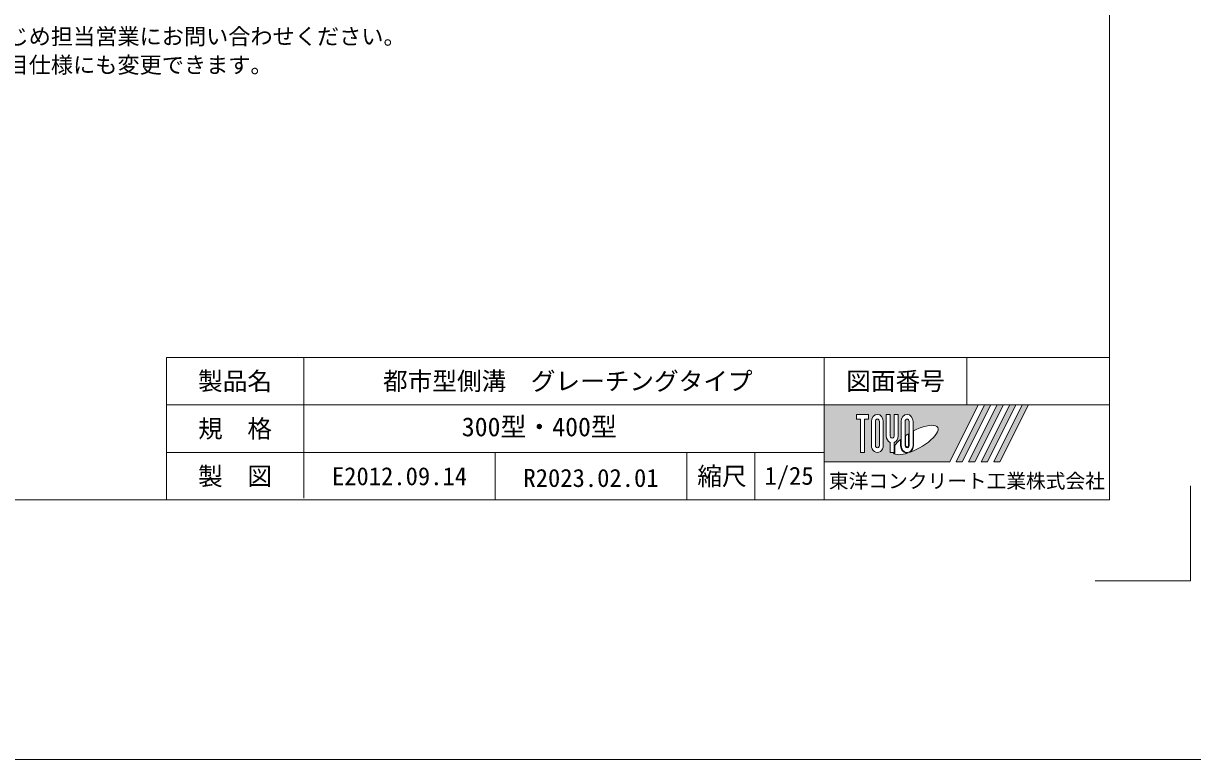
# Model space of a CAD drawing. Units: millimetres, scale not verified. Extents: x 289 to 42849, y -1182 to 27464.
# Drawn here: x 12615 to 15688, y 15911 to 17847 of the extents above; entities that cross this region are included whole.
import ezdxf
from ezdxf.enums import TextEntityAlignment as Align

# ---------------------------------------------------------------- set-up
doc = ezdxf.new("R2010")
doc.units = ezdxf.units.MM
doc.header["$LTSCALE"] = 40
for name, color, linetype, lineweight in [('0_2', 7, 'Continuous', 20), ('Defpoints_3', 8, 'Continuous', 0), ('枠', 5, 'Continuous', 5)]:
    doc.layers.add(name, color=color, linetype=linetype, lineweight=lineweight)
doc.styles.add('ＭＳ ゴシック', font='')
doc.styles.get('ＭＳ ゴシック').set_extended_font_data('MS Gothic')

msp = doc.modelspace()

# ---------------------------------------------------------------- hatches: boundary and pattern name
at = {"layer": '枠'}
h = msp.add_hatch(color=7, dxfattribs=at)
h.paths.add_polyline_path([(14719.85, 16844), (14719.85, 16694), (15049.85, 16694), (15124.85, 16844)])
edge = h.paths.add_edge_path(flags=16)
edge.add_ellipse((14959.45, 16751.66), major_axis=(58.77, 32.9), ratio=0.3471473, start_angle=-144.31122, end_angle=72.1899, ccw=False)
edge.add_ellipse((14937.68, 16737.46), major_axis=(0, 20), ratio=0.8463542, start_angle=-160.70346, end_angle=-90)
edge.add_line((14954.61, 16737.46), (14954.61, 16775.58))
edge = h.paths.add_edge_path(flags=16)
edge.add_ellipse((14937.68, 16800.53), major_axis=(0, 18.46), ratio=0.8463542, start_angle=-90, end_angle=90, ccw=False)
edge.add_line((14953.31, 16800.53), (14953.31, 16737.46))
edge.add_ellipse((14937.68, 16737.46), major_axis=(0, 18.46), ratio=0.8463542, start_angle=90, end_angle=-90, ccw=False)
edge.add_line((14922.06, 16737.46), (14922.06, 16800.53))
edge = h.paths.add_edge_path(flags=16)
edge.add_line((14942.89, 16800.53), (14942.89, 16737.46))
edge.add_ellipse((14937.68, 16737.46), major_axis=(0, 6.15), ratio=0.8463541, start_angle=90, end_angle=-90, ccw=False)
edge.add_line((14932.48, 16737.46), (14932.48, 16800.53))
edge.add_ellipse((14937.68, 16800.53), major_axis=(0, 6.15), ratio=0.8463541, start_angle=-90, end_angle=90, ccw=False)
edge = h.paths.add_edge_path(flags=16)
edge.add_line((14941.59, 16768.29), (14941.59, 16737.46))
edge.add_ellipse((14937.68, 16737.46), major_axis=(0, 4.62), ratio=0.8463541, start_angle=90, end_angle=-90, ccw=False)
edge.add_line((14933.78, 16737.46), (14933.78, 16763.24))
edge.add_ellipse((14959.45, 16751.66), major_axis=(58.77, 32.9), ratio=0.3471473, start_angle=107.79174, end_angle=126.47132, ccw=False)
edge = h.paths.add_edge_path(flags=16)
edge.add_line((14914.25, 16819), (14914.25, 16762.46))
edge.add_ellipse((14898.62, 16762.46), major_axis=(0, 18.46), ratio=0.8463542, start_angle=-163.34117, end_angle=-90, ccw=False)
edge.add_line((14903.83, 16745.05), (14903.83, 16719))
edge.add_line((14903.83, 16719), (14893.41, 16719))
edge.add_line((14893.41, 16719), (14893.41, 16745.05))
edge.add_ellipse((14898.62, 16762.46), major_axis=(0, 18.46), ratio=0.8463542, start_angle=90, end_angle=163.34117, ccw=False)
edge.add_line((14883, 16762.46), (14883, 16819))
edge.add_line((14883, 16819), (14893.41, 16819))
edge.add_line((14893.41, 16819), (14893.41, 16762.46))
edge.add_ellipse((14898.62, 16762.46), major_axis=(0, 6.15), ratio=0.8463541, start_angle=90, end_angle=-90)
edge.add_line((14903.83, 16762.46), (14903.83, 16819))
edge.add_line((14903.83, 16819), (14914.25, 16819))
edge = h.paths.add_edge_path(flags=16)
edge.add_line((14920.76, 16753.38), (14920.76, 16737.46))
edge.add_ellipse((14937.68, 16737.46), major_axis=(0, 20), ratio=0.8463542, start_angle=90, end_angle=-171.54427)
edge.add_ellipse((14959.45, 16751.66), major_axis=(58.77, 32.9), ratio=0.3471473, start_angle=-178.64954, end_angle=-148.29244, ccw=False)
edge.add_line((14901.59, 16717.46), (14905.13, 16717.46))
edge.add_line((14905.13, 16717.46), (14905.13, 16736.96))
edge.add_ellipse((14959.45, 16751.66), major_axis=(58.77, 32.9), ratio=0.3471473, start_angle=148.21912, end_angle=165.90812, ccw=False)
edge = h.paths.add_edge_path(flags=16)
edge.add_ellipse((14859.56, 16800.53), major_axis=(0, 18.46), ratio=0.8463542, start_angle=-90, end_angle=90, ccw=False)
edge.add_line((14875.18, 16800.53), (14875.18, 16737.46))
edge.add_ellipse((14859.56, 16737.46), major_axis=(0, 18.46), ratio=0.8463542, start_angle=90, end_angle=-90, ccw=False)
edge.add_line((14843.93, 16737.46), (14843.93, 16800.53))
edge = h.paths.add_edge_path(flags=16)
edge.add_line((14864.77, 16800.53), (14864.77, 16737.46))
edge.add_ellipse((14859.56, 16737.46), major_axis=(0, 6.15), ratio=0.8463541, start_angle=90, end_angle=-90, ccw=False)
edge.add_line((14854.35, 16737.46), (14854.35, 16800.53))
edge.add_ellipse((14859.56, 16800.53), major_axis=(0, 6.15), ratio=0.8463541, start_angle=-90, end_angle=90, ccw=False)
h.paths.add_polyline_path([(14836.12, 16819), (14836.12, 16806.69), (14825.7, 16806.69), (14825.7, 16719), (14815.29, 16719), (14815.29, 16806.69), (14804.87, 16806.69), (14804.87, 16819)], flags=16)
for points in [[(15066.35, 16694), (15082.85, 16694), (15157.85, 16844), (15141.35, 16844)], [(15190.85, 16844), (15174.35, 16844), (15099.35, 16694), (15115.85, 16694)], [(15223.85, 16844), (15207.35, 16844), (15132.35, 16694), (15148.85, 16694)], [(15256.85, 16844), (15240.35, 16844), (15165.35, 16694), (15181.85, 16694)]]:
    msp.add_hatch(color=7, dxfattribs=at).paths.add_polyline_path(points)

# ---------------------------------------------------------------- linework, layer by layer
at = {"layer": '0_2', "color": 1}
msp.add_line((17313.34, 15911.2), (289.36, 15911.2), dxfattribs=at)
at = {"layer": 'Defpoints_3', "color": 7, "lineweight": 13}
for p in [(15682.35, 16631.5), (15432.35, 16381.5)]:
    msp.add_line(p, (15682.35, 16381.5), dxfattribs=at)
at = {"layer": '枠', "lineweight": 20}
for p, q in [((15469.85, 23594), (15469.85, 16594)), ((15469.85, 16969), (12990.92, 16969)), ((12990.92, 16594), (12990.92, 16969)), ((13351.88, 16598.52), (13351.88, 16969)), ((14719.85, 16594), (14719.85, 16969)), ((15094.85, 16844), (15094.85, 16969)), ((15469.85, 16844), (12990.92, 16844)), ((14719.85, 16719), (12990.92, 16719)), ((13855.27, 16594), (13855.27, 16719)), ((14358.65, 16594), (14358.65, 16719)), ((14537.82, 16594), (14537.82, 16719)), ((10644.85, 16594), (15469.85, 16594))]:
    msp.add_line(p, q, dxfattribs=at)
at = {"layer": '枠'}
for p, q in [((15124.85, 16844), (15049.85, 16694)), ((15141.35, 16844), (15066.35, 16694)), ((15157.85, 16844), (15082.85, 16694)), ((15174.35, 16844), (15099.35, 16694)), ((15190.85, 16844), (15115.85, 16694)), ((15207.35, 16844), (15132.35, 16694)), ((15223.85, 16844), (15148.85, 16694)), ((15240.35, 16844), (15165.35, 16694)), ((15256.85, 16844), (15181.85, 16694)), ((14804.87, 16819), (14804.87, 16806.69)), ((14804.87, 16819), (14836.12, 16819)), ((14836.12, 16819), (14836.12, 16806.69)), ((14883, 16819), (14893.41, 16819)), ((14883, 16762.46), (14883, 16819)), ((14893.41, 16819), (14893.41, 16762.46)), ((14903.83, 16819), (14914.25, 16819)), ((14903.83, 16762.46), (14903.83, 16819)), ((14914.25, 16819), (14914.25, 16762.46)), ((14815.29, 16806.69), (14804.87, 16806.69)), ((14815.29, 16806.69), (14815.29, 16719)), ((14825.7, 16806.69), (14825.7, 16719)), ((14836.12, 16806.69), (14825.7, 16806.69)), ((14843.93, 16800.53), (14843.93, 16737.46)), ((14854.35, 16737.46), (14854.35, 16800.53)), ((14864.77, 16800.53), (14864.77, 16737.46)), ((14875.18, 16737.46), (14875.18, 16800.53)), ((14922.06, 16800.53), (14922.06, 16737.46)), ((14932.48, 16737.46), (14932.48, 16800.53)), ((14942.89, 16800.53), (14942.89, 16737.46)), ((14953.31, 16737.46), (14953.31, 16800.53)), ((14920.76, 16753.38), (14920.76, 16737.46)), ((14933.78, 16737.46), (14933.78, 16763.24)), ((14941.59, 16768.29), (14941.59, 16737.46)), ((14954.61, 16737.46), (14954.61, 16775.58)), ((14825.7, 16719), (14815.29, 16719)), ((14893.41, 16745.05), (14893.41, 16719)), ((14903.83, 16719), (14893.41, 16719)), ((14901.59, 16717.46), (14905.13, 16717.46)), ((14903.83, 16745.05), (14903.83, 16719)), ((14905.13, 16736.96), (14905.13, 16717.46)), ((14719.85, 16694), (15049.85, 16694)), ((15066.35, 16694), (15082.85, 16694)), ((15099.35, 16694), (15115.85, 16694)), ((15132.35, 16694), (15148.85, 16694)), ((15165.35, 16694), (15181.85, 16694))]:
    msp.add_line(p, q, dxfattribs=at)
for centre, major_axis, ratio, start_param, end_param in [((14859.56, 16800.53), (0, 18.46), 0.846354, 4.712389, 7.8539816), ((14937.68, 16800.53), (0, 18.46), 0.846354, 4.712389, 7.8539816), ((14859.56, 16800.53), (0, 6.15), 0.846354, 4.712389, 7.8539816), ((14937.68, 16800.53), (0, 6.15), 0.846354, 4.712389, 7.8539816), ((14959.45, 16751.66), (58.77, 32.9), 0.347147, 4.2621853, 7.7429163), ((14898.62, 16762.46), (0, 18.46), 0.846354, 1.5707963, 2.8017557), ((14898.62, 16762.46), (0, 6.15), 0.846354, 1.5707963, 4.712389), ((14898.62, 16762.46), (0, 18.46), 0.846354, 3.4814296, 4.712389), ((14959.45, 16751.66), (58.77, 32.9), 0.347147, 2.0815197, 2.5155126), ((14959.45, 16751.66), (58.77, 32.9), 0.347147, 1.6817405, 1.8219833), ((14859.56, 16737.46), (0, 18.46), 0.846354, 1.5707963, 4.712389), ((14859.56, 16737.46), (0, 6.15), 0.846354, 1.5707963, 4.712389), ((14959.45, 16751.66), (58.77, 32.9), 0.347147, 3.2093975, 4.2004451), ((14937.68, 16737.46), (0, 20), 0.846354, 1.5707963, 3.3154679), ((14937.68, 16737.46), (0, 18.46), 0.846354, 1.5707963, 4.712389), ((14937.68, 16737.46), (0, 6.15), 0.846354, 1.5707963, 4.712389), ((14937.68, 16737.46), (0, 4.62), 0.846354, 1.5707963, 4.712389), ((14937.68, 16737.46), (0, 20), 0.846354, 3.5338438, 4.712389)]:
    msp.add_ellipse(centre, major_axis=major_axis, ratio=ratio, start_param=start_param, end_param=end_param, dxfattribs=at)

# ---------------------------------------------------------------- texts
at = {"layer": '0_2', "style": 'ＭＳ ゴシック'}
for s, p in [('注(1) ☆印につきましては型枠を整備中ですので、あらかじめ担当営業にお問い合わせください。', (11056.15, 17834.31)), ('\u3000(2) グレーチングはボルト固定式となります。また、細目仕様にも変更できます。', (11056.15, 17759.31))]:
    msp.add_text(s, height=42.72, dxfattribs=at).set_placement(p, align=Align.TOP_LEFT)
msp.add_text('300型・400型', height=49.84, dxfattribs=at).set_placement((13971.02, 16786.3), align=Align.MIDDLE_CENTER)
msp.add_text('1/25', height=47.47, dxfattribs=at).set_placement((14562.87, 16619.66), align=Align.BOTTOM_LEFT)
at = {"layer": '枠', "color": 7, "style": 'ＭＳ ゴシック'}
for s, height, p in [('製品名', 47.47, (13171.4, 16906.5)), ('都市型側溝  グレーチングタイプ', 47.47, (14045.93, 16906.5)), ('図面番号', 47.47, (14907.35, 16906.5)), ('規\u3000格', 47.47, (13171.4, 16781.5)), ('製\u3000図', 47.47, (13171.4, 16656.5)), ('縮尺', 47.47, (14451.11, 16656.5)), ('E2012.09.14', 47.47, (13603.58, 16656.5)), ('R2023.02.01', 47.47, (14106.96, 16651.97)), ('東洋コンクリート工業株式会社', 37.98, (15094.85, 16644))]:
    msp.add_text(s, height=height, dxfattribs=at).set_placement(p, align=Align.MIDDLE_CENTER)

doc.saveas('drawing.dxf')
